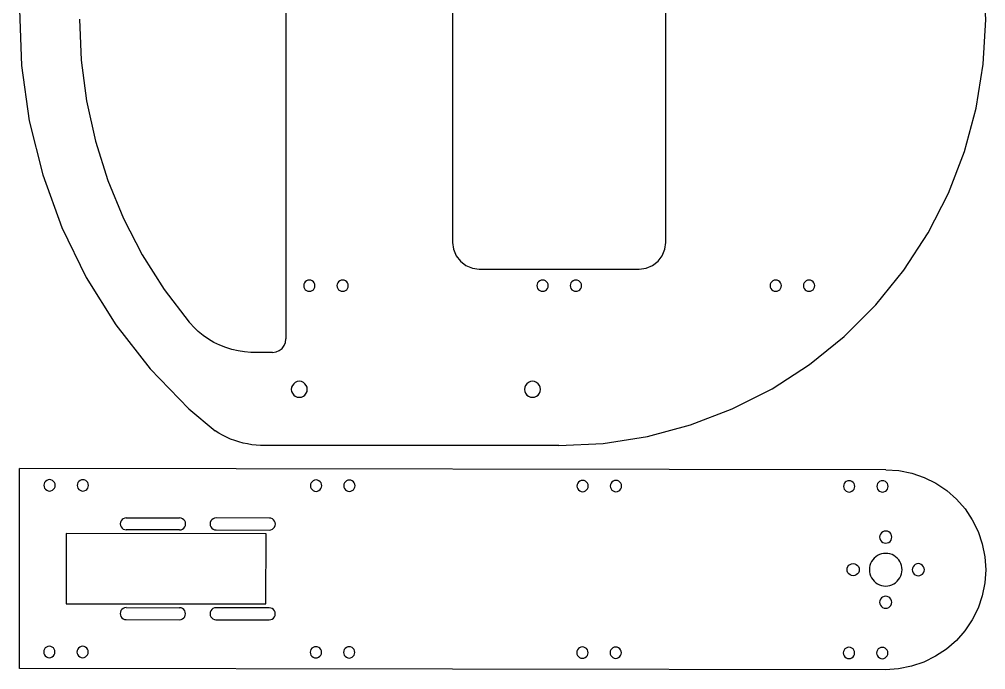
# Model space of a CAD drawing. Header units: inches. Extents: x -5.7 to 5.7, y -7.7 to 7.7.
# Drawn here: x -5.71 to 5.71, y -7.69 to 0 of the extents above; entities that cross this region are included whole.
import ezdxf

# ---------------------------------------------------------------- set-up
doc = ezdxf.new("R2010")
doc.units = ezdxf.units.IN
doc.header["$MEASUREMENT"] = 0

msp = doc.modelspace()

# ---------------------------------------------------------------- linework, layer by layer
at = {"color": 178, "true_color": 0x000000}
for p, q in [((-2.559, 3.779), (-2.559, -3.78)), ((-0.591, 2.637), (-0.591, -2.639)), ((1.929, -2.639), (1.929, 2.637)), ((5.709, -0.007), (5.682, 0.52)), ((-5.708, 0.11), (-5.685, -0.549)), ((-5, 0), (-4.979, -0.486)), ((5.68, -0.534), (5.709, -0.007)), ((-5.685, -0.549), (-5.593, -1.202)), ((-4.979, -0.486), (-4.916, -0.968)), ((5.597, -1.055), (5.68, -0.534)), ((-4.916, -0.968), (-4.811, -1.442)), ((5.46, -1.564), (5.597, -1.055)), ((-5.593, -1.202), (-5.434, -1.842)), ((-4.811, -1.442), (-4.666, -1.906)), ((5.27, -2.056), (5.46, -1.564)), ((-5.434, -1.842), (-5.208, -2.462)), ((-4.666, -1.906), (-4.48, -2.355)), ((5.03, -2.526), (5.27, -2.056)), ((-4.48, -2.355), (-4.257, -2.786)), ((-5.208, -2.462), (-4.919, -3.054)), ((4.743, -2.968), (5.03, -2.526)), ((-0.591, -2.639), (-0.58, -2.72)), ((-0.58, -2.72), (-0.548, -2.796)), ((1.887, -2.796), (1.918, -2.72)), ((1.918, -2.72), (1.929, -2.639)), ((-4.257, -2.786), (-3.997, -3.196)), ((-0.548, -2.796), (-0.498, -2.861)), ((1.837, -2.861), (1.887, -2.796)), ((-0.498, -2.861), (-0.433, -2.911)), ((-0.433, -2.911), (-0.357, -2.943)), ((-0.357, -2.943), (-0.276, -2.954)), ((-0.276, -2.954), (1.614, -2.954)), ((1.614, -2.954), (1.696, -2.943)), ((1.696, -2.943), (1.772, -2.911)), ((1.772, -2.911), (1.837, -2.861)), ((4.41, -3.377), (4.743, -2.968)), ((-4.919, -3.054), (-4.57, -3.614)), ((-3.997, -3.196), (-3.702, -3.583)), ((-2.348, -3.133), (-2.35, -3.15)), ((-2.35, -3.15), (-2.348, -3.168)), ((-2.341, -3.117), (-2.348, -3.133)), ((-2.348, -3.168), (-2.341, -3.184)), ((-2.331, -3.103), (-2.341, -3.117)), ((-2.341, -3.184), (-2.331, -3.198)), ((-2.317, -3.092), (-2.331, -3.103)), ((-2.301, -3.086), (-2.317, -3.092)), ((-2.283, -3.084), (-2.301, -3.086)), ((-2.266, -3.086), (-2.283, -3.084)), ((-2.25, -3.092), (-2.266, -3.086)), ((-2.236, -3.103), (-2.25, -3.092)), ((-2.226, -3.117), (-2.236, -3.103)), ((-2.236, -3.198), (-2.226, -3.184)), ((-2.219, -3.133), (-2.226, -3.117)), ((-2.226, -3.184), (-2.219, -3.168)), ((-2.217, -3.15), (-2.219, -3.133)), ((-2.219, -3.168), (-2.217, -3.15)), ((-1.954, -3.133), (-1.957, -3.15)), ((-1.957, -3.15), (-1.954, -3.168)), ((-1.948, -3.117), (-1.954, -3.133)), ((-1.954, -3.168), (-1.948, -3.184)), ((-1.937, -3.103), (-1.948, -3.117)), ((-1.948, -3.184), (-1.937, -3.198)), ((-1.923, -3.092), (-1.937, -3.103)), ((-1.907, -3.086), (-1.923, -3.092)), ((-1.89, -3.084), (-1.907, -3.086)), ((-1.872, -3.086), (-1.89, -3.084)), ((-1.856, -3.092), (-1.872, -3.086)), ((-1.842, -3.103), (-1.856, -3.092)), ((-1.832, -3.117), (-1.842, -3.103)), ((-1.842, -3.198), (-1.832, -3.184)), ((-1.825, -3.133), (-1.832, -3.117)), ((-1.832, -3.184), (-1.825, -3.168)), ((-1.823, -3.15), (-1.825, -3.133)), ((-1.825, -3.168), (-1.823, -3.15)), ((0.408, -3.133), (0.406, -3.15)), ((0.406, -3.15), (0.408, -3.168)), ((0.414, -3.117), (0.408, -3.133)), ((0.408, -3.168), (0.414, -3.184)), ((0.425, -3.103), (0.414, -3.117)), ((0.414, -3.184), (0.425, -3.198)), ((0.439, -3.092), (0.425, -3.103)), ((0.455, -3.086), (0.439, -3.092)), ((0.472, -3.084), (0.455, -3.086)), ((0.49, -3.086), (0.472, -3.084)), ((0.506, -3.092), (0.49, -3.086)), ((0.52, -3.103), (0.506, -3.092)), ((0.53, -3.117), (0.52, -3.103)), ((0.52, -3.198), (0.53, -3.184)), ((0.537, -3.133), (0.53, -3.117)), ((0.53, -3.184), (0.537, -3.168)), ((0.539, -3.15), (0.537, -3.133)), ((0.537, -3.168), (0.539, -3.15)), ((0.801, -3.133), (0.799, -3.15)), ((0.799, -3.15), (0.801, -3.168)), ((0.808, -3.117), (0.801, -3.133)), ((0.801, -3.168), (0.808, -3.184)), ((0.819, -3.103), (0.808, -3.117)), ((0.808, -3.184), (0.819, -3.198)), ((0.833, -3.092), (0.819, -3.103)), ((0.849, -3.086), (0.833, -3.092)), ((0.866, -3.084), (0.849, -3.086)), ((0.883, -3.086), (0.866, -3.084)), ((0.9, -3.092), (0.883, -3.086)), ((0.913, -3.103), (0.9, -3.092)), ((0.924, -3.117), (0.913, -3.103)), ((0.913, -3.198), (0.924, -3.184)), ((0.931, -3.133), (0.924, -3.117)), ((0.924, -3.184), (0.931, -3.168)), ((0.933, -3.15), (0.931, -3.133)), ((0.931, -3.168), (0.933, -3.15)), ((3.164, -3.133), (3.161, -3.15)), ((3.161, -3.15), (3.164, -3.168)), ((3.17, -3.117), (3.164, -3.133)), ((3.164, -3.168), (3.17, -3.184)), ((3.181, -3.103), (3.17, -3.117)), ((3.17, -3.184), (3.181, -3.198)), ((3.195, -3.092), (3.181, -3.103)), ((3.211, -3.086), (3.195, -3.092)), ((3.228, -3.084), (3.211, -3.086)), ((3.246, -3.086), (3.228, -3.084)), ((3.262, -3.092), (3.246, -3.086)), ((3.276, -3.103), (3.262, -3.092)), ((3.286, -3.117), (3.276, -3.103)), ((3.276, -3.198), (3.286, -3.184)), ((3.293, -3.133), (3.286, -3.117)), ((3.286, -3.184), (3.293, -3.168)), ((3.295, -3.15), (3.293, -3.133)), ((3.293, -3.168), (3.295, -3.15)), ((3.557, -3.133), (3.555, -3.15)), ((3.555, -3.15), (3.557, -3.168)), ((3.564, -3.117), (3.557, -3.133)), ((3.557, -3.168), (3.564, -3.184)), ((3.575, -3.103), (3.564, -3.117)), ((3.564, -3.184), (3.575, -3.198)), ((3.589, -3.092), (3.575, -3.103)), ((3.605, -3.086), (3.589, -3.092)), ((3.622, -3.084), (3.605, -3.086)), ((3.639, -3.086), (3.622, -3.084)), ((3.656, -3.092), (3.639, -3.086)), ((3.669, -3.103), (3.656, -3.092)), ((3.68, -3.117), (3.669, -3.103)), ((3.669, -3.198), (3.68, -3.184)), ((3.687, -3.133), (3.68, -3.117)), ((3.68, -3.184), (3.687, -3.168)), ((3.689, -3.15), (3.687, -3.133)), ((3.687, -3.168), (3.689, -3.15)), ((-2.331, -3.198), (-2.317, -3.208)), ((-2.317, -3.208), (-2.301, -3.215)), ((-2.301, -3.215), (-2.283, -3.217)), ((-2.283, -3.217), (-2.266, -3.215)), ((-2.266, -3.215), (-2.25, -3.208)), ((-2.25, -3.208), (-2.236, -3.198)), ((-1.937, -3.198), (-1.923, -3.208)), ((-1.923, -3.208), (-1.907, -3.215)), ((-1.907, -3.215), (-1.89, -3.217)), ((-1.89, -3.217), (-1.872, -3.215)), ((-1.872, -3.215), (-1.856, -3.208)), ((-1.856, -3.208), (-1.842, -3.198)), ((0.425, -3.198), (0.439, -3.208)), ((0.439, -3.208), (0.455, -3.215)), ((0.455, -3.215), (0.472, -3.217)), ((0.472, -3.217), (0.49, -3.215)), ((0.49, -3.215), (0.506, -3.208)), ((0.506, -3.208), (0.52, -3.198)), ((0.819, -3.198), (0.833, -3.208)), ((0.833, -3.208), (0.849, -3.215)), ((0.849, -3.215), (0.866, -3.217)), ((0.866, -3.217), (0.883, -3.215)), ((0.883, -3.215), (0.9, -3.208)), ((0.9, -3.208), (0.913, -3.198)), ((3.181, -3.198), (3.195, -3.208)), ((3.195, -3.208), (3.211, -3.215)), ((3.211, -3.215), (3.228, -3.217)), ((3.228, -3.217), (3.246, -3.215)), ((3.246, -3.215), (3.262, -3.208)), ((3.262, -3.208), (3.276, -3.198)), ((3.575, -3.198), (3.589, -3.208)), ((3.589, -3.208), (3.605, -3.215)), ((3.605, -3.215), (3.622, -3.217)), ((3.622, -3.217), (3.639, -3.215)), ((3.639, -3.215), (3.656, -3.208)), ((3.656, -3.208), (3.669, -3.198)), ((4.037, -3.75), (4.41, -3.377)), ((-4.57, -3.614), (-4.164, -4.133)), ((-3.702, -3.583), (-3.636, -3.654)), ((-3.596, -3.691), (-3.636, -3.654)), ((-3.537, -3.739), (-3.596, -3.691)), ((-3.475, -3.782), (-3.537, -3.739)), ((3.626, -4.081), (4.037, -3.75)), ((-3.41, -3.821), (-3.475, -3.782)), ((-3.342, -3.854), (-3.41, -3.821)), ((-3.271, -3.882), (-3.342, -3.854)), ((-3.199, -3.905), (-3.271, -3.882)), ((-2.605, -3.892), (-2.58, -3.859)), ((-2.58, -3.859), (-2.564, -3.821)), ((-2.564, -3.821), (-2.559, -3.78)), ((-3.125, -3.922), (-3.199, -3.905)), ((-3.05, -3.933), (-3.125, -3.922)), ((-2.974, -3.938), (-3.05, -3.933)), ((-2.898, -3.938), (-2.974, -3.938)), ((-2.717, -3.938), (-2.898, -3.938)), ((-2.717, -3.938), (-2.676, -3.932)), ((-2.676, -3.932), (-2.638, -3.917)), ((-2.638, -3.917), (-2.605, -3.892)), ((3.184, -4.368), (3.626, -4.081)), ((-4.164, -4.133), (-3.706, -4.607)), ((-2.483, -4.328), (-2.493, -4.35)), ((-2.468, -4.308), (-2.483, -4.328)), ((-2.449, -4.293), (-2.468, -4.308)), ((-2.426, -4.284), (-2.449, -4.293)), ((-2.402, -4.28), (-2.426, -4.284)), ((-2.377, -4.284), (-2.402, -4.28)), ((-2.354, -4.293), (-2.377, -4.284)), ((-2.335, -4.308), (-2.354, -4.293)), ((-2.32, -4.328), (-2.335, -4.308)), ((-2.31, -4.35), (-2.32, -4.328)), ((0.273, -4.328), (0.263, -4.35)), ((0.288, -4.308), (0.273, -4.328)), ((0.307, -4.293), (0.288, -4.308)), ((0.33, -4.284), (0.307, -4.293)), ((0.354, -4.28), (0.33, -4.284)), ((0.379, -4.284), (0.354, -4.28)), ((0.402, -4.293), (0.379, -4.284)), ((0.421, -4.308), (0.402, -4.293)), ((0.436, -4.328), (0.421, -4.308)), ((0.446, -4.35), (0.436, -4.328)), ((-2.493, -4.35), (-2.496, -4.375)), ((-2.496, -4.375), (-2.493, -4.399)), ((-2.493, -4.399), (-2.483, -4.422)), ((-2.483, -4.422), (-2.468, -4.442)), ((-2.468, -4.442), (-2.449, -4.457)), ((-2.354, -4.457), (-2.335, -4.442)), ((-2.335, -4.442), (-2.32, -4.422)), ((-2.32, -4.422), (-2.31, -4.399)), ((-2.307, -4.375), (-2.31, -4.35)), ((-2.31, -4.399), (-2.307, -4.375)), ((0.263, -4.35), (0.26, -4.375)), ((0.26, -4.375), (0.263, -4.399)), ((0.263, -4.399), (0.273, -4.422)), ((0.273, -4.422), (0.288, -4.442)), ((0.288, -4.442), (0.307, -4.457)), ((0.402, -4.457), (0.421, -4.442)), ((0.421, -4.442), (0.436, -4.422)), ((0.436, -4.422), (0.446, -4.399)), ((0.449, -4.375), (0.446, -4.35)), ((0.446, -4.399), (0.449, -4.375)), ((2.713, -4.607), (3.184, -4.368)), ((-2.449, -4.457), (-2.426, -4.466)), ((-2.426, -4.466), (-2.402, -4.469)), ((-2.402, -4.469), (-2.377, -4.466)), ((-2.377, -4.466), (-2.354, -4.457)), ((0.307, -4.457), (0.33, -4.466)), ((0.33, -4.466), (0.354, -4.469)), ((0.354, -4.469), (0.379, -4.466)), ((0.379, -4.466), (0.402, -4.457)), ((-3.706, -4.607), (-3.397, -4.866)), ((2.221, -4.795), (2.713, -4.607)), ((1.711, -4.931), (2.221, -4.795)), ((-3.353, -4.893), (-3.397, -4.866)), ((-3.308, -4.918), (-3.353, -4.893)), ((-3.261, -4.941), (-3.308, -4.918)), ((-3.213, -4.962), (-3.261, -4.941)), ((-3.164, -4.98), (-3.213, -4.962)), ((-3.115, -4.996), (-3.164, -4.98)), ((-3.065, -5.009), (-3.115, -4.996)), ((-3.014, -5.02), (-3.065, -5.009)), ((-2.963, -5.029), (-3.014, -5.02)), ((0.663, -5.04), (1.19, -5.013)), ((1.19, -5.013), (1.711, -4.931)), ((-2.911, -5.035), (-2.963, -5.029)), ((-2.859, -5.039), (-2.911, -5.035)), ((-2.807, -5.04), (-2.859, -5.039)), ((0.663, -5.04), (-2.807, -5.04)), ((-5.71, -7.674), (-5.707, -5.312)), ((4.529, -5.325), (-5.707, -5.312)), ((4.529, -5.325), (4.683, -5.335)), ((4.683, -5.335), (4.835, -5.365)), ((4.835, -5.365), (4.981, -5.415)), ((-5.411, -5.476), (-5.418, -5.492)), ((-5.4, -5.462), (-5.411, -5.476)), ((-5.386, -5.451), (-5.4, -5.462)), ((-5.37, -5.444), (-5.386, -5.451)), ((-5.353, -5.442), (-5.37, -5.444)), ((-5.336, -5.444), (-5.353, -5.442)), ((-5.32, -5.451), (-5.336, -5.444)), ((-5.306, -5.462), (-5.32, -5.451)), ((-5.295, -5.476), (-5.306, -5.462)), ((-5.288, -5.492), (-5.295, -5.476)), ((-5.017, -5.476), (-5.024, -5.492)), ((-5.007, -5.462), (-5.017, -5.476)), ((-4.993, -5.452), (-5.007, -5.462)), ((-4.977, -5.445), (-4.993, -5.452)), ((-4.959, -5.443), (-4.977, -5.445)), ((-4.942, -5.445), (-4.959, -5.443)), ((-4.926, -5.452), (-4.942, -5.445)), ((-4.912, -5.462), (-4.926, -5.452)), ((-4.901, -5.476), (-4.912, -5.462)), ((-4.895, -5.492), (-4.901, -5.476)), ((-2.261, -5.479), (-2.268, -5.496)), ((-2.251, -5.466), (-2.261, -5.479)), ((-2.237, -5.455), (-2.251, -5.466)), ((-2.221, -5.448), (-2.237, -5.455)), ((-2.203, -5.446), (-2.221, -5.448)), ((-2.186, -5.448), (-2.203, -5.446)), ((-2.17, -5.455), (-2.186, -5.448)), ((-2.156, -5.466), (-2.17, -5.455)), ((-2.145, -5.48), (-2.156, -5.466)), ((-2.139, -5.496), (-2.145, -5.48)), ((-1.868, -5.48), (-1.874, -5.496)), ((-1.857, -5.466), (-1.868, -5.48)), ((-1.843, -5.455), (-1.857, -5.466)), ((-1.827, -5.449), (-1.843, -5.455)), ((-1.81, -5.447), (-1.827, -5.449)), ((-1.792, -5.449), (-1.81, -5.447)), ((-1.776, -5.456), (-1.792, -5.449)), ((-1.762, -5.466), (-1.776, -5.456)), ((-1.752, -5.48), (-1.762, -5.466)), ((-1.745, -5.496), (-1.752, -5.48)), ((0.899, -5.47), (0.888, -5.483)), ((0.913, -5.459), (0.899, -5.47)), ((0.929, -5.452), (0.913, -5.459)), ((0.946, -5.45), (0.929, -5.452)), ((0.964, -5.452), (0.946, -5.45)), ((0.98, -5.459), (0.964, -5.452)), ((0.993, -5.47), (0.98, -5.459)), ((1.004, -5.484), (0.993, -5.47)), ((1.293, -5.47), (1.282, -5.484)), ((1.306, -5.459), (1.293, -5.47)), ((1.323, -5.453), (1.306, -5.459)), ((1.34, -5.45), (1.323, -5.453)), ((1.357, -5.453), (1.34, -5.45)), ((1.373, -5.459), (1.357, -5.453)), ((1.387, -5.47), (1.373, -5.459)), ((1.398, -5.484), (1.387, -5.47)), ((4.048, -5.473), (4.038, -5.487)), ((4.062, -5.463), (4.048, -5.473)), ((4.078, -5.456), (4.062, -5.463)), ((4.096, -5.454), (4.078, -5.456)), ((4.113, -5.456), (4.096, -5.454)), ((4.129, -5.463), (4.113, -5.456)), ((4.143, -5.474), (4.129, -5.463)), ((4.154, -5.487), (4.143, -5.474)), ((4.442, -5.474), (4.431, -5.488)), ((4.456, -5.463), (4.442, -5.474)), ((4.472, -5.457), (4.456, -5.463)), ((4.489, -5.454), (4.472, -5.457)), ((4.507, -5.457), (4.489, -5.454)), ((4.523, -5.463), (4.507, -5.457)), ((4.537, -5.474), (4.523, -5.463)), ((4.547, -5.488), (4.537, -5.474)), ((4.981, -5.415), (5.119, -5.483)), ((-5.418, -5.492), (-5.42, -5.509)), ((-5.42, -5.509), (-5.418, -5.526)), ((-5.418, -5.526), (-5.411, -5.542)), ((-5.411, -5.542), (-5.4, -5.556)), ((-5.4, -5.556), (-5.387, -5.567)), ((-5.387, -5.567), (-5.371, -5.574)), ((-5.371, -5.574), (-5.353, -5.576)), ((-5.353, -5.576), (-5.336, -5.574)), ((-5.336, -5.574), (-5.32, -5.567)), ((-5.32, -5.567), (-5.306, -5.556)), ((-5.306, -5.556), (-5.295, -5.543)), ((-5.295, -5.543), (-5.288, -5.527)), ((-5.286, -5.509), (-5.288, -5.492)), ((-5.288, -5.527), (-5.286, -5.509)), ((-5.024, -5.492), (-5.026, -5.51)), ((-5.026, -5.51), (-5.024, -5.527)), ((-5.024, -5.527), (-5.017, -5.543)), ((-5.017, -5.543), (-5.007, -5.557)), ((-5.007, -5.557), (-4.993, -5.568)), ((-4.993, -5.568), (-4.977, -5.574)), ((-4.977, -5.574), (-4.959, -5.577)), ((-4.959, -5.577), (-4.942, -5.574)), ((-4.942, -5.574), (-4.926, -5.568)), ((-4.926, -5.568), (-4.912, -5.557)), ((-4.912, -5.557), (-4.901, -5.543)), ((-4.901, -5.543), (-4.895, -5.527)), ((-4.892, -5.51), (-4.895, -5.492)), ((-4.895, -5.527), (-4.892, -5.51)), ((-2.268, -5.496), (-2.27, -5.513)), ((-2.27, -5.513), (-2.268, -5.53)), ((-2.268, -5.53), (-2.262, -5.546)), ((-2.262, -5.546), (-2.251, -5.56)), ((-2.251, -5.56), (-2.237, -5.571)), ((-2.237, -5.571), (-2.221, -5.578)), ((-2.221, -5.578), (-2.204, -5.58)), ((-2.204, -5.58), (-2.186, -5.578)), ((-2.186, -5.578), (-2.17, -5.571)), ((-2.17, -5.571), (-2.156, -5.56)), ((-2.156, -5.56), (-2.146, -5.547)), ((-2.146, -5.547), (-2.139, -5.53)), ((-2.137, -5.513), (-2.139, -5.496)), ((-2.139, -5.53), (-2.137, -5.513)), ((-1.874, -5.496), (-1.877, -5.513)), ((-1.877, -5.513), (-1.874, -5.531)), ((-1.874, -5.531), (-1.868, -5.547)), ((-1.868, -5.547), (-1.857, -5.561)), ((-1.857, -5.561), (-1.843, -5.571)), ((-1.843, -5.571), (-1.827, -5.578)), ((-1.827, -5.578), (-1.81, -5.58)), ((-1.81, -5.58), (-1.793, -5.578)), ((-1.793, -5.578), (-1.776, -5.572)), ((-1.776, -5.572), (-1.763, -5.561)), ((-1.763, -5.561), (-1.752, -5.547)), ((-1.752, -5.547), (-1.745, -5.531)), ((-1.743, -5.514), (-1.745, -5.496)), ((-1.745, -5.531), (-1.743, -5.514)), ((0.881, -5.5), (0.879, -5.517)), ((0.879, -5.517), (0.881, -5.534)), ((0.888, -5.483), (0.881, -5.5)), ((0.881, -5.534), (0.888, -5.55)), ((0.888, -5.55), (0.899, -5.564)), ((0.899, -5.564), (0.913, -5.575)), ((0.913, -5.575), (0.929, -5.582)), ((0.929, -5.582), (0.946, -5.584)), ((0.946, -5.584), (0.963, -5.582)), ((0.963, -5.582), (0.979, -5.575)), ((0.979, -5.575), (0.993, -5.564)), ((0.993, -5.564), (1.004, -5.55)), ((1.011, -5.5), (1.004, -5.484)), ((1.004, -5.55), (1.011, -5.534)), ((1.013, -5.517), (1.011, -5.5)), ((1.011, -5.534), (1.013, -5.517)), ((1.275, -5.5), (1.273, -5.517)), ((1.273, -5.517), (1.275, -5.535)), ((1.282, -5.484), (1.275, -5.5)), ((1.275, -5.535), (1.282, -5.551)), ((1.282, -5.551), (1.292, -5.565)), ((1.292, -5.565), (1.306, -5.575)), ((1.306, -5.575), (1.322, -5.582)), ((1.322, -5.582), (1.34, -5.584)), ((1.34, -5.584), (1.357, -5.582)), ((1.357, -5.582), (1.373, -5.575)), ((1.373, -5.575), (1.387, -5.565)), ((1.387, -5.565), (1.398, -5.551)), ((1.404, -5.5), (1.398, -5.484)), ((1.398, -5.551), (1.404, -5.535)), ((1.407, -5.517), (1.404, -5.5)), ((1.404, -5.535), (1.407, -5.517)), ((4.031, -5.503), (4.029, -5.521)), ((4.029, -5.521), (4.031, -5.538)), ((4.038, -5.487), (4.031, -5.503)), ((4.031, -5.538), (4.038, -5.554)), ((4.038, -5.554), (4.048, -5.568)), ((4.048, -5.568), (4.062, -5.579)), ((4.062, -5.579), (4.078, -5.585)), ((4.078, -5.585), (4.096, -5.588)), ((4.096, -5.588), (4.113, -5.586)), ((4.113, -5.586), (4.129, -5.579)), ((4.129, -5.579), (4.143, -5.568)), ((4.143, -5.568), (4.154, -5.554)), ((4.16, -5.504), (4.154, -5.487)), ((4.154, -5.554), (4.16, -5.538)), ((4.163, -5.521), (4.16, -5.504)), ((4.16, -5.538), (4.163, -5.521)), ((4.425, -5.504), (4.422, -5.521)), ((4.422, -5.521), (4.425, -5.539)), ((4.431, -5.488), (4.425, -5.504)), ((4.425, -5.539), (4.431, -5.555)), ((4.431, -5.555), (4.442, -5.569)), ((4.442, -5.569), (4.456, -5.579)), ((4.456, -5.579), (4.472, -5.586)), ((4.472, -5.586), (4.489, -5.588)), ((4.489, -5.588), (4.507, -5.586)), ((4.507, -5.586), (4.523, -5.579)), ((4.523, -5.579), (4.537, -5.569)), ((4.537, -5.569), (4.547, -5.555)), ((4.554, -5.504), (4.547, -5.488)), ((4.547, -5.555), (4.554, -5.539)), ((4.556, -5.521), (4.554, -5.504)), ((4.554, -5.539), (4.556, -5.521)), ((5.119, -5.483), (5.248, -5.569)), ((5.248, -5.569), (5.364, -5.671)), ((5.364, -5.671), (5.465, -5.788)), ((5.465, -5.788), (5.551, -5.916)), ((-4.508, -5.928), (-4.515, -5.946)), ((-4.496, -5.914), (-4.508, -5.928)), ((-4.482, -5.903), (-4.496, -5.914)), ((-4.464, -5.895), (-4.482, -5.903)), ((-4.446, -5.893), (-4.464, -5.895)), ((-4.446, -5.893), (-3.816, -5.894)), ((-3.798, -5.896), (-3.816, -5.894)), ((-3.781, -5.903), (-3.798, -5.896)), ((-3.766, -5.915), (-3.781, -5.903)), ((-3.755, -5.929), (-3.766, -5.915)), ((-3.748, -5.946), (-3.755, -5.929)), ((-3.446, -5.93), (-3.454, -5.947)), ((-3.435, -5.915), (-3.446, -5.93)), ((-3.421, -5.904), (-3.435, -5.915)), ((-3.403, -5.897), (-3.421, -5.904)), ((-3.385, -5.894), (-3.403, -5.897)), ((-2.755, -5.895), (-3.385, -5.894)), ((-2.737, -5.898), (-2.755, -5.895)), ((-2.72, -5.905), (-2.737, -5.898)), ((-2.705, -5.916), (-2.72, -5.905)), ((-2.694, -5.931), (-2.705, -5.916)), ((-2.687, -5.948), (-2.694, -5.931)), ((5.551, -5.916), (5.619, -6.055)), ((-4.515, -5.946), (-4.517, -5.964)), ((-4.517, -5.964), (-4.515, -5.982)), ((-4.515, -5.982), (-4.508, -5.999)), ((-4.508, -5.999), (-4.496, -6.014)), ((-4.496, -6.014), (-4.482, -6.025)), ((-4.482, -6.025), (-4.465, -6.032)), ((-4.465, -6.032), (-4.446, -6.035)), ((-3.816, -6.036), (-4.446, -6.035)), ((-3.816, -6.036), (-3.798, -6.033)), ((-3.798, -6.033), (-3.781, -6.026)), ((-3.781, -6.026), (-3.766, -6.015)), ((-3.766, -6.015), (-3.755, -6)), ((-3.755, -6), (-3.748, -5.983)), ((-3.745, -5.965), (-3.748, -5.946)), ((-3.748, -5.983), (-3.745, -5.965)), ((-3.454, -5.947), (-3.456, -5.965)), ((-3.456, -5.965), (-3.454, -5.984)), ((-3.454, -5.984), (-3.447, -6.001)), ((-3.447, -6.001), (-3.435, -6.015)), ((-3.435, -6.015), (-3.421, -6.027)), ((-3.421, -6.027), (-3.404, -6.034)), ((-3.404, -6.034), (-3.385, -6.036)), ((-3.385, -6.036), (-2.755, -6.037)), ((-2.755, -6.037), (-2.737, -6.035)), ((-2.737, -6.035), (-2.72, -6.027)), ((-2.72, -6.027), (-2.705, -6.016)), ((-2.705, -6.016), (-2.694, -6.002)), ((-2.694, -6.002), (-2.687, -5.984)), ((-2.684, -5.966), (-2.687, -5.948)), ((-2.687, -5.984), (-2.684, -5.966)), ((4.51, -6.051), (4.492, -6.058)), ((4.528, -6.049), (4.51, -6.051)), ((4.547, -6.051), (4.528, -6.049)), ((4.564, -6.059), (4.547, -6.051)), ((-5.157, -6.08), (-5.158, -6.907)), ((-2.795, -6.083), (-5.157, -6.08)), ((-2.796, -6.91), (-2.795, -6.083)), ((4.459, -6.102), (4.456, -6.12)), ((4.456, -6.12), (4.459, -6.139)), ((4.466, -6.085), (4.459, -6.102)), ((4.459, -6.139), (4.466, -6.156)), ((4.477, -6.07), (4.466, -6.085)), ((4.466, -6.156), (4.477, -6.171)), ((4.492, -6.058), (4.477, -6.07)), ((4.579, -6.07), (4.564, -6.059)), ((4.59, -6.085), (4.579, -6.07)), ((4.579, -6.171), (4.59, -6.156)), ((4.597, -6.102), (4.59, -6.085)), ((4.59, -6.156), (4.597, -6.139)), ((4.6, -6.121), (4.597, -6.102)), ((4.597, -6.139), (4.6, -6.121)), ((5.619, -6.055), (5.669, -6.201)), ((4.477, -6.171), (4.492, -6.183)), ((4.492, -6.183), (4.509, -6.19)), ((4.509, -6.19), (4.528, -6.192)), ((4.528, -6.192), (4.546, -6.19)), ((4.546, -6.19), (4.564, -6.183)), ((4.564, -6.183), (4.579, -6.171)), ((5.669, -6.201), (5.699, -6.353)), ((4.375, -6.388), (4.361, -6.409)), ((4.391, -6.369), (4.375, -6.388)), ((4.41, -6.352), (4.391, -6.369)), ((4.431, -6.338), (4.41, -6.352)), ((4.454, -6.327), (4.431, -6.338)), ((4.478, -6.319), (4.454, -6.327)), ((4.503, -6.314), (4.478, -6.319)), ((4.528, -6.313), (4.503, -6.314)), ((4.553, -6.314), (4.528, -6.313)), ((4.578, -6.319), (4.553, -6.314)), ((4.602, -6.327), (4.578, -6.319)), ((4.624, -6.339), (4.602, -6.327)), ((4.645, -6.353), (4.624, -6.339)), ((4.664, -6.369), (4.645, -6.353)), ((4.681, -6.388), (4.664, -6.369)), ((4.695, -6.409), (4.681, -6.388)), ((5.699, -6.353), (5.709, -6.507)), ((4.071, -6.505), (4.073, -6.487)), ((4.073, -6.524), (4.071, -6.505)), ((4.073, -6.487), (4.081, -6.469)), ((4.081, -6.469), (4.092, -6.454)), ((4.092, -6.454), (4.107, -6.443)), ((4.107, -6.443), (4.124, -6.436)), ((4.124, -6.436), (4.143, -6.433)), ((4.143, -6.433), (4.161, -6.436)), ((4.161, -6.436), (4.178, -6.443)), ((4.178, -6.443), (4.193, -6.455)), ((4.193, -6.455), (4.205, -6.469)), ((4.205, -6.469), (4.212, -6.487)), ((4.212, -6.487), (4.214, -6.505)), ((4.214, -6.505), (4.212, -6.524)), ((4.336, -6.48), (4.335, -6.505)), ((4.335, -6.505), (4.336, -6.531)), ((4.341, -6.455), (4.336, -6.48)), ((4.349, -6.432), (4.341, -6.455)), ((4.361, -6.409), (4.349, -6.432)), ((4.706, -6.432), (4.695, -6.409)), ((4.714, -6.456), (4.706, -6.432)), ((4.719, -6.481), (4.714, -6.456)), ((4.72, -6.506), (4.719, -6.481)), ((4.719, -6.531), (4.72, -6.506)), ((4.843, -6.487), (4.841, -6.506)), ((4.841, -6.506), (4.843, -6.525)), ((4.851, -6.47), (4.843, -6.487)), ((4.862, -6.455), (4.851, -6.47)), ((4.877, -6.444), (4.862, -6.455)), ((4.894, -6.437), (4.877, -6.444)), ((4.913, -6.434), (4.894, -6.437)), ((4.931, -6.437), (4.913, -6.434)), ((4.948, -6.444), (4.931, -6.437)), ((4.963, -6.455), (4.948, -6.444)), ((4.975, -6.47), (4.963, -6.455)), ((4.982, -6.488), (4.975, -6.47)), ((4.984, -6.506), (4.982, -6.488)), ((4.982, -6.525), (4.984, -6.506)), ((5.709, -6.507), (5.698, -6.661)), ((4.08, -6.541), (4.073, -6.524)), ((4.092, -6.556), (4.08, -6.541)), ((4.107, -6.567), (4.092, -6.556)), ((4.124, -6.574), (4.107, -6.567)), ((4.142, -6.577), (4.124, -6.574)), ((4.161, -6.574), (4.142, -6.577)), ((4.178, -6.567), (4.161, -6.574)), ((4.193, -6.556), (4.178, -6.567)), ((4.205, -6.541), (4.193, -6.556)), ((4.212, -6.524), (4.205, -6.541)), ((4.336, -6.531), (4.341, -6.555)), ((4.341, -6.555), (4.349, -6.579)), ((4.349, -6.579), (4.36, -6.602)), ((4.36, -6.602), (4.374, -6.623)), ((4.374, -6.623), (4.391, -6.642)), ((4.68, -6.623), (4.695, -6.602)), ((4.695, -6.602), (4.706, -6.58)), ((4.706, -6.58), (4.714, -6.556)), ((4.714, -6.556), (4.719, -6.531)), ((4.843, -6.525), (4.85, -6.542)), ((4.85, -6.542), (4.862, -6.557)), ((4.862, -6.557), (4.877, -6.568)), ((4.877, -6.568), (4.894, -6.575)), ((4.894, -6.575), (4.913, -6.578)), ((4.913, -6.578), (4.931, -6.575)), ((4.931, -6.575), (4.948, -6.568)), ((4.948, -6.568), (4.963, -6.557)), ((4.963, -6.557), (4.975, -6.542)), ((4.975, -6.542), (4.982, -6.525)), ((4.391, -6.642), (4.41, -6.659)), ((4.41, -6.659), (4.431, -6.673)), ((4.431, -6.673), (4.454, -6.684)), ((4.454, -6.684), (4.477, -6.692)), ((4.477, -6.692), (4.502, -6.697)), ((4.502, -6.697), (4.527, -6.699)), ((4.527, -6.699), (4.552, -6.697)), ((4.552, -6.697), (4.577, -6.692)), ((4.577, -6.692), (4.601, -6.684)), ((4.601, -6.684), (4.624, -6.673)), ((4.624, -6.673), (4.645, -6.659)), ((4.645, -6.659), (4.664, -6.642)), ((4.664, -6.642), (4.68, -6.623)), ((5.698, -6.661), (5.668, -6.813)), ((4.476, -6.84), (4.465, -6.855)), ((4.491, -6.829), (4.476, -6.84)), ((4.509, -6.821), (4.491, -6.829)), ((4.527, -6.819), (4.509, -6.821)), ((4.546, -6.821), (4.527, -6.819)), ((4.563, -6.829), (4.546, -6.821)), ((4.578, -6.84), (4.563, -6.829)), ((4.589, -6.855), (4.578, -6.84)), ((5.668, -6.813), (5.618, -6.959)), ((-5.158, -6.907), (-2.796, -6.91)), ((-4.483, -6.964), (-4.498, -6.975)), ((-4.466, -6.957), (-4.483, -6.964)), ((-4.447, -6.954), (-4.466, -6.957)), ((-4.447, -6.954), (-3.817, -6.955)), ((-3.799, -6.957), (-3.817, -6.955)), ((-3.782, -6.964), (-3.799, -6.957)), ((-3.767, -6.976), (-3.782, -6.964)), ((-3.422, -6.965), (-3.437, -6.976)), ((-3.405, -6.958), (-3.422, -6.965)), ((-3.386, -6.955), (-3.405, -6.958)), ((-2.756, -6.956), (-3.386, -6.955)), ((-2.738, -6.959), (-2.756, -6.956)), ((-2.721, -6.966), (-2.738, -6.959)), ((4.458, -6.872), (4.455, -6.891)), ((4.455, -6.891), (4.458, -6.909)), ((4.465, -6.855), (4.458, -6.872)), ((4.458, -6.909), (4.465, -6.926)), ((4.465, -6.926), (4.476, -6.941)), ((4.476, -6.941), (4.491, -6.953)), ((4.491, -6.953), (4.508, -6.96)), ((4.508, -6.96), (4.527, -6.962)), ((4.527, -6.962), (4.546, -6.96)), ((4.546, -6.96), (4.563, -6.953)), ((4.563, -6.953), (4.578, -6.941)), ((4.578, -6.941), (4.589, -6.927)), ((4.596, -6.872), (4.589, -6.855)), ((4.589, -6.927), (4.596, -6.909)), ((4.599, -6.891), (4.596, -6.872)), ((4.596, -6.909), (4.599, -6.891)), ((5.618, -6.959), (5.55, -7.097)), ((-4.516, -7.007), (-4.518, -7.025)), ((-4.518, -7.025), (-4.516, -7.043)), ((-4.509, -6.989), (-4.516, -7.007)), ((-4.516, -7.043), (-4.509, -7.06)), ((-4.498, -6.975), (-4.509, -6.989)), ((-4.509, -7.06), (-4.498, -7.075)), ((-4.498, -7.075), (-4.483, -7.086)), ((-3.782, -7.087), (-3.768, -7.076)), ((-3.768, -7.076), (-3.756, -7.061)), ((-3.756, -6.99), (-3.767, -6.976)), ((-3.749, -7.008), (-3.756, -6.99)), ((-3.756, -7.061), (-3.749, -7.044)), ((-3.747, -7.026), (-3.749, -7.008)), ((-3.749, -7.044), (-3.747, -7.026)), ((-3.455, -7.008), (-3.457, -7.026)), ((-3.457, -7.026), (-3.455, -7.045)), ((-3.448, -6.991), (-3.455, -7.008)), ((-3.455, -7.045), (-3.448, -7.062)), ((-3.437, -6.976), (-3.448, -6.991)), ((-3.448, -7.062), (-3.437, -7.076)), ((-3.437, -7.076), (-3.422, -7.088)), ((-2.706, -6.977), (-2.721, -6.966)), ((-2.721, -7.089), (-2.707, -7.077)), ((-2.707, -7.077), (-2.695, -7.063)), ((-2.695, -6.992), (-2.706, -6.977)), ((-2.688, -7.009), (-2.695, -6.992)), ((-2.695, -7.063), (-2.688, -7.046)), ((-2.686, -7.027), (-2.688, -7.009)), ((-2.688, -7.046), (-2.686, -7.027)), ((-4.483, -7.086), (-4.466, -7.093)), ((-4.466, -7.093), (-4.448, -7.096)), ((-4.448, -7.096), (-3.818, -7.097)), ((-3.818, -7.097), (-3.799, -7.094)), ((-3.799, -7.094), (-3.782, -7.087)), ((-3.422, -7.088), (-3.405, -7.095)), ((-3.405, -7.095), (-3.387, -7.097)), ((-3.387, -7.097), (-2.757, -7.098)), ((-2.757, -7.098), (-2.738, -7.096)), ((-2.738, -7.096), (-2.721, -7.089)), ((5.55, -7.097), (5.464, -7.226)), ((5.464, -7.226), (5.362, -7.342)), ((-5.389, -7.42), (-5.403, -7.43)), ((-5.373, -7.413), (-5.389, -7.42)), ((-5.355, -7.411), (-5.373, -7.413)), ((-5.338, -7.413), (-5.355, -7.411)), ((-5.322, -7.42), (-5.338, -7.413)), ((-5.308, -7.43), (-5.322, -7.42)), ((-4.995, -7.42), (-5.009, -7.431)), ((-4.979, -7.413), (-4.995, -7.42)), ((-4.962, -7.411), (-4.979, -7.413)), ((-4.944, -7.413), (-4.962, -7.411)), ((-4.928, -7.42), (-4.944, -7.413)), ((-4.914, -7.431), (-4.928, -7.42)), ((-2.223, -7.417), (-2.239, -7.424)), ((-2.206, -7.415), (-2.223, -7.417)), ((-2.189, -7.417), (-2.206, -7.415)), ((-2.172, -7.424), (-2.189, -7.417)), ((-1.829, -7.417), (-1.846, -7.424)), ((-1.812, -7.415), (-1.829, -7.417)), ((-1.795, -7.417), (-1.812, -7.415)), ((-1.779, -7.424), (-1.795, -7.417)), ((0.926, -7.421), (0.91, -7.427)), ((0.944, -7.418), (0.926, -7.421)), ((0.961, -7.421), (0.944, -7.418)), ((0.977, -7.428), (0.961, -7.421)), ((1.32, -7.421), (1.304, -7.428)), ((1.337, -7.419), (1.32, -7.421)), ((1.355, -7.421), (1.337, -7.419)), ((1.371, -7.428), (1.355, -7.421)), ((5.362, -7.342), (5.245, -7.444)), ((-5.42, -7.46), (-5.422, -7.478)), ((-5.422, -7.478), (-5.42, -7.495)), ((-5.413, -7.444), (-5.42, -7.46)), ((-5.42, -7.495), (-5.414, -7.511)), ((-5.414, -7.511), (-5.403, -7.525)), ((-5.403, -7.43), (-5.413, -7.444)), ((-5.403, -7.525), (-5.389, -7.536)), ((-5.389, -7.536), (-5.373, -7.542)), ((-5.338, -7.542), (-5.322, -7.536)), ((-5.322, -7.536), (-5.308, -7.525)), ((-5.298, -7.444), (-5.308, -7.43)), ((-5.308, -7.525), (-5.298, -7.511)), ((-5.291, -7.46), (-5.298, -7.444)), ((-5.298, -7.511), (-5.291, -7.495)), ((-5.289, -7.478), (-5.291, -7.46)), ((-5.291, -7.495), (-5.289, -7.478)), ((-5.026, -7.461), (-5.029, -7.478)), ((-5.029, -7.478), (-5.027, -7.495)), ((-5.027, -7.495), (-5.02, -7.511)), ((-5.02, -7.445), (-5.026, -7.461)), ((-5.009, -7.431), (-5.02, -7.445)), ((-5.02, -7.511), (-5.009, -7.525)), ((-5.009, -7.525), (-4.995, -7.536)), ((-4.995, -7.536), (-4.979, -7.543)), ((-4.945, -7.543), (-4.928, -7.536)), ((-4.928, -7.536), (-4.915, -7.525)), ((-4.915, -7.525), (-4.904, -7.512)), ((-4.904, -7.445), (-4.914, -7.431)), ((-4.897, -7.461), (-4.904, -7.445)), ((-4.904, -7.512), (-4.897, -7.495)), ((-4.895, -7.478), (-4.897, -7.461)), ((-4.897, -7.495), (-4.895, -7.478)), ((-2.271, -7.464), (-2.273, -7.481)), ((-2.273, -7.481), (-2.271, -7.499)), ((-2.264, -7.448), (-2.271, -7.464)), ((-2.271, -7.499), (-2.264, -7.515)), ((-2.253, -7.434), (-2.264, -7.448)), ((-2.264, -7.515), (-2.253, -7.529)), ((-2.239, -7.424), (-2.253, -7.434)), ((-2.253, -7.529), (-2.239, -7.539)), ((-2.173, -7.54), (-2.159, -7.529)), ((-2.159, -7.434), (-2.172, -7.424)), ((-2.148, -7.448), (-2.159, -7.434)), ((-2.159, -7.529), (-2.148, -7.515)), ((-2.141, -7.464), (-2.148, -7.448)), ((-2.148, -7.515), (-2.141, -7.499)), ((-2.139, -7.482), (-2.141, -7.464)), ((-2.141, -7.499), (-2.139, -7.482)), ((-1.877, -7.465), (-1.879, -7.482)), ((-1.879, -7.482), (-1.877, -7.499)), ((-1.87, -7.448), (-1.877, -7.465)), ((-1.877, -7.499), (-1.87, -7.515)), ((-1.86, -7.435), (-1.87, -7.448)), ((-1.87, -7.515), (-1.86, -7.529)), ((-1.846, -7.424), (-1.86, -7.435)), ((-1.86, -7.529), (-1.846, -7.54)), ((-1.765, -7.435), (-1.779, -7.424)), ((-1.779, -7.54), (-1.765, -7.529)), ((-1.754, -7.449), (-1.765, -7.435)), ((-1.765, -7.529), (-1.754, -7.516)), ((-1.748, -7.465), (-1.754, -7.449)), ((-1.754, -7.516), (-1.748, -7.499)), ((-1.745, -7.482), (-1.748, -7.465)), ((-1.748, -7.499), (-1.745, -7.482)), ((0.879, -7.468), (0.877, -7.485)), ((0.877, -7.485), (0.879, -7.503)), ((0.886, -7.452), (0.879, -7.468)), ((0.879, -7.503), (0.886, -7.519)), ((0.896, -7.438), (0.886, -7.452)), ((0.886, -7.519), (0.896, -7.533)), ((0.91, -7.427), (0.896, -7.438)), ((0.896, -7.533), (0.91, -7.543)), ((0.991, -7.438), (0.977, -7.428)), ((0.977, -7.543), (0.991, -7.533)), ((1.002, -7.452), (0.991, -7.438)), ((0.991, -7.533), (1.002, -7.519)), ((1.008, -7.468), (1.002, -7.452)), ((1.002, -7.519), (1.008, -7.503)), ((1.011, -7.486), (1.008, -7.468)), ((1.008, -7.503), (1.011, -7.486)), ((1.273, -7.469), (1.27, -7.486)), ((1.27, -7.486), (1.273, -7.503)), ((1.279, -7.452), (1.273, -7.469)), ((1.273, -7.503), (1.279, -7.519)), ((1.29, -7.439), (1.279, -7.452)), ((1.279, -7.519), (1.29, -7.533)), ((1.304, -7.428), (1.29, -7.439)), ((1.29, -7.533), (1.304, -7.544)), ((1.385, -7.439), (1.371, -7.428)), ((1.371, -7.544), (1.385, -7.533)), ((1.395, -7.453), (1.385, -7.439)), ((1.385, -7.533), (1.395, -7.519)), ((1.402, -7.469), (1.395, -7.453)), ((1.395, -7.519), (1.402, -7.503)), ((1.404, -7.486), (1.402, -7.469)), ((1.402, -7.503), (1.404, -7.486)), ((4.029, -7.472), (4.026, -7.489)), ((4.026, -7.489), (4.029, -7.507)), ((4.035, -7.456), (4.029, -7.472)), ((4.029, -7.507), (4.035, -7.523)), ((4.046, -7.442), (4.035, -7.456)), ((4.035, -7.523), (4.046, -7.537)), ((4.06, -7.431), (4.046, -7.442)), ((4.076, -7.425), (4.06, -7.431)), ((4.093, -7.422), (4.076, -7.425)), ((4.111, -7.425), (4.093, -7.422)), ((4.127, -7.431), (4.111, -7.425)), ((4.141, -7.442), (4.127, -7.431)), ((4.151, -7.456), (4.141, -7.442)), ((4.141, -7.537), (4.151, -7.523)), ((4.158, -7.472), (4.151, -7.456)), ((4.151, -7.523), (4.158, -7.507)), ((4.16, -7.489), (4.158, -7.472)), ((4.158, -7.507), (4.16, -7.489)), ((4.422, -7.472), (4.42, -7.49)), ((4.42, -7.49), (4.422, -7.507)), ((4.429, -7.456), (4.422, -7.472)), ((4.422, -7.507), (4.429, -7.523)), ((4.44, -7.442), (4.429, -7.456)), ((4.429, -7.523), (4.44, -7.537)), ((4.454, -7.432), (4.44, -7.442)), ((4.47, -7.425), (4.454, -7.432)), ((4.487, -7.423), (4.47, -7.425)), ((4.504, -7.425), (4.487, -7.423)), ((4.521, -7.432), (4.504, -7.425)), ((4.534, -7.443), (4.521, -7.432)), ((4.545, -7.456), (4.534, -7.443)), ((4.534, -7.537), (4.545, -7.523)), ((4.552, -7.473), (4.545, -7.456)), ((4.545, -7.523), (4.552, -7.507)), ((4.554, -7.49), (4.552, -7.473)), ((4.552, -7.507), (4.554, -7.49)), ((5.117, -7.529), (4.978, -7.597)), ((5.245, -7.444), (5.117, -7.529)), ((-5.373, -7.542), (-5.356, -7.545)), ((-5.356, -7.545), (-5.338, -7.542)), ((-4.979, -7.543), (-4.962, -7.545)), ((-4.962, -7.545), (-4.945, -7.543)), ((-2.239, -7.539), (-2.223, -7.546)), ((-2.223, -7.546), (-2.206, -7.548)), ((-2.206, -7.548), (-2.189, -7.546)), ((-2.189, -7.546), (-2.173, -7.54)), ((-1.846, -7.54), (-1.83, -7.547)), ((-1.83, -7.547), (-1.812, -7.549)), ((-1.812, -7.549), (-1.795, -7.547)), ((-1.795, -7.547), (-1.779, -7.54)), ((0.91, -7.543), (0.926, -7.55)), ((0.926, -7.55), (0.944, -7.552)), ((0.944, -7.552), (0.961, -7.55)), ((0.961, -7.55), (0.977, -7.543)), ((1.304, -7.544), (1.32, -7.551)), ((1.32, -7.551), (1.337, -7.553)), ((1.337, -7.553), (1.355, -7.551)), ((1.355, -7.551), (1.371, -7.544)), ((4.046, -7.537), (4.06, -7.547)), ((4.06, -7.547), (4.076, -7.554)), ((4.076, -7.554), (4.093, -7.556)), ((4.093, -7.556), (4.111, -7.554)), ((4.111, -7.554), (4.127, -7.547)), ((4.127, -7.547), (4.141, -7.537)), ((4.44, -7.537), (4.453, -7.548)), ((4.453, -7.548), (4.47, -7.554)), ((4.47, -7.554), (4.487, -7.557)), ((4.487, -7.557), (4.504, -7.554)), ((4.504, -7.554), (4.52, -7.548)), ((4.52, -7.548), (4.534, -7.537)), ((4.832, -7.647), (4.68, -7.677)), ((4.978, -7.597), (4.832, -7.647)), ((4.526, -7.687), (-5.71, -7.674)), ((4.68, -7.677), (4.526, -7.687))]:
    msp.add_line(p, q, dxfattribs=at)

doc.saveas('drawing.dxf')
